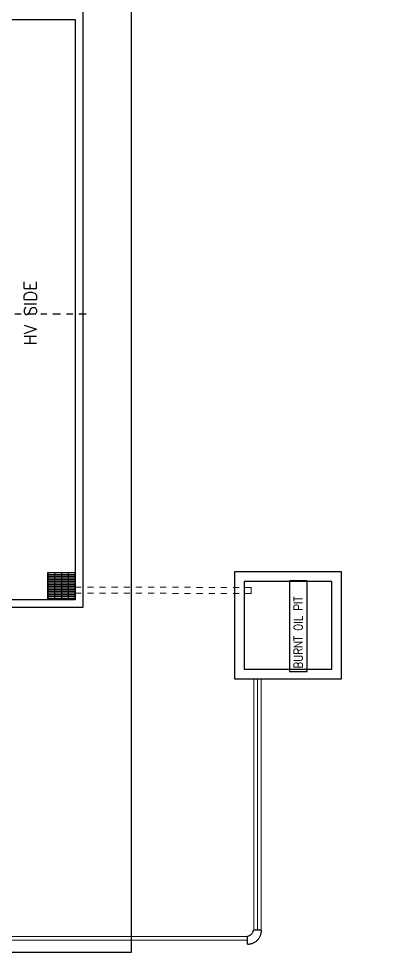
# Model space of a CAD drawing. Header units: metres. Extents: x 529352 to 529741, y 2674804 to 2675132.
# Drawn here: x 529555.68 to 529561.67, y 2674991.68 to 2675007.04 of the extents above; entities that cross this region are included whole.
import ezdxf

# ---------------------------------------------------------------- set-up
doc = ezdxf.new("R2010")
doc.units = ezdxf.units.M
for name, pattern in [('( Dashed )', [0.75, 0.5, -0.25]), ('CENTER', [2, 1.25, -0.25, 0.25, -0.25]), ('CENTER2', [1.125, 0.75, -0.125, 0.125, -0.125]), ('DASHED', [0.75, 0.5, -0.25]), ('HIDDEN', [0.375, 0.25, -0.125])]:
    doc.linetypes.add(name, pattern=pattern)
doc.layers.add('300mm Hume Pipe', color=74, linetype='Continuous')
doc.layers.add('IDT', color=7, linetype='Continuous')
doc.styles.add('RomanS', font='romans.shx')
doc.linetypes.add('FOUNDATION LAYOUT$0$FENCELINE1', pattern='A,6.35,-2.54,[133,ltypeshp.shx,S=2.54,R=0,X=-2.54,Y=0],-2.54,25.4', length=36.83)

# ---------------------------------------------------------------- blocks, each defined once
blk = doc.blocks.new('IDT')
at = {"layer": 'IDT', "color": 8, "linetype": '( Dashed )', "ltscale": 100}
for p, q in [((9.893, 22.22), (9.893, 22.349)), ((9.893, 22.22), (9.893, 22.349)), ((9.663, 22.119), (9.791, 22.119)), ((9.663, 22.119), (9.791, 22.119))]:
    blk.add_line(p, q, dxfattribs=at)
at = {"layer": 'IDT', "color": 8, "linetype": 'DASHED', "lineweight": 0, "ltscale": 20}
for p, q in [((24.537, 22.345), (9.893, 22.345)), ((24.537, 22.345), (9.893, 22.345)), ((9.667, 22.129), (9.667, 17.986)), ((9.667, 22.129), (9.667, 17.986)), ((9.787, 17.986), (9.787, 22.129)), ((9.787, 17.986), (9.787, 22.129)), ((9.893, 22.225), (24.537, 22.225)), ((9.893, 22.225), (24.537, 22.225))]:
    blk.add_line(p, q, dxfattribs=at)
at = {"layer": 'IDT', "color": 8, "linetype": 'CENTER2', "lineweight": 0, "ltscale": 500}
for p, q in [((24.527, 22.285), (9.893, 22.285)), ((24.527, 22.285), (9.893, 22.285)), ((9.727, 22.119), (9.727, 17.986)), ((9.727, 22.119), (9.727, 17.986))]:
    blk.add_line(p, q, dxfattribs=at)
at = {"layer": 'IDT', "color": 253}
for p, q in [((10.103, 17.985), (8.343, 17.985)), ((8.343, 17.985), (8.343, 16.225)), ((10.103, 16.225), (10.103, 17.985)), ((9.943, 17.825), (8.503, 17.825)), ((8.503, 17.825), (8.503, 16.385)), ((9.198, 17.863), (8.91, 17.863)), ((8.91, 17.863), (8.91, 16.372)), ((9.198, 16.372), (9.198, 17.863)), ((9.943, 16.385), (9.943, 17.825)), ((8.503, 16.385), (9.943, 16.385)), ((8.91, 16.372), (9.198, 16.372)), ((8.343, 16.225), (10.103, 16.225))]:
    blk.add_line(p, q, dxfattribs=at)
at = {"layer": 'IDT', "color": 0}
for p, q in [((12.603, 7.01), (12.603, 16.81)), ((12.603, 16.81), (19.553, 16.81)), ((12.728, 7.135), (12.728, 16.685)), ((12.728, 16.685), (19.428, 16.685)), ((12.728, 16.685), (13.178, 16.685)), ((12.728, 16.235), (12.728, 16.685)), ((13.178, 16.685), (13.178, 16.235)), ((13.178, 16.235), (12.728, 16.235)), ((19.428, 7.135), (12.728, 7.135))]:
    blk.add_line(p, q, dxfattribs=at)
at = {"layer": 'IDT', "color": 0, "linetype": 'Continuous'}
for p, q in [((13.178, 16.682), (12.728, 16.682)), ((13.178, 16.655), (12.728, 16.655)), ((13.178, 16.627), (12.728, 16.627)), ((13.178, 16.599), (12.728, 16.599)), ((12.729, 16.685), (12.729, 16.235)), ((12.84, 16.685), (12.84, 16.235)), ((12.951, 16.685), (12.951, 16.235)), ((13.062, 16.685), (13.062, 16.235)), ((13.173, 16.685), (13.173, 16.235)), ((13.178, 16.571), (12.728, 16.571)), ((13.178, 16.543), (12.728, 16.543)), ((13.178, 16.516), (12.728, 16.516)), ((13.178, 16.488), (12.728, 16.488)), ((13.178, 16.46), (12.728, 16.46)), ((13.178, 16.432), (12.728, 16.432)), ((13.178, 16.405), (12.728, 16.405)), ((13.178, 16.377), (12.728, 16.377)), ((13.178, 16.349), (12.728, 16.349)), ((13.178, 16.321), (12.728, 16.321)), ((13.178, 16.293), (12.728, 16.293)), ((13.178, 16.266), (12.728, 16.266)), ((13.178, 16.238), (12.728, 16.238))]:
    blk.add_line(p, q, dxfattribs=at)
at = {"layer": 'IDT', "color": 253, "linetype": 'HIDDEN', "lineweight": 0, "ltscale": 0.3}
for p, q in [((9.828, 16.582), (12.728, 16.574)), ((9.828, 16.482), (12.728, 16.474)), ((9.829, 16.482), (9.829, 16.582))]:
    blk.add_line(p, q, dxfattribs=at)
at = {"layer": 'IDT', "color": 8, "linetype": 'CENTER', "ltscale": 0.1}
blk.add_line((12.545, 11.985), (27.164, 11.985), dxfattribs=at)
at = {"layer": 'IDT', "color": 7, "linetype": 'FOUNDATION LAYOUT$0$FENCELINE1', "ltscale": 0.01}
blk.add_lwpolyline([(19.911, 22.485), (11.801, 22.485), (11.801, 6.21), (19.731, 6.21), (25.552, 6.21), (25.552, 9.06)], dxfattribs=at)
at = {"layer": 'IDT', "color": 8, "linetype": '( Dashed )', "ltscale": 100}
for centre, radius, start, end in [((9.881, 22.13), 0.219, 87.045, 182.955), ((9.881, 22.13), 0.219, 87.045, 182.955), ((9.909, 22.103), 0.119, 97.7996, 172.2004), ((9.909, 22.103), 0.119, 97.7996, 172.2004)]:
    blk.add_arc(centre, radius, start, end, dxfattribs=at)
at = {"layer": 'IDT', "color": 7, "style": 'RomanS', "width": 0.85}
blk.add_text('BURNT OIL PIT', height=0.144, rotation=270, dxfattribs=at).set_placement((8.982, 17.814))
at = {"layer": 'IDT', "color": 7, "ltscale": 0.1, "style": 'RomanS'}
blk.add_text('HV SIDE', height=0.2, rotation=270, dxfattribs=at).set_placement((13.367, 12.498))

msp = doc.modelspace()

# ---------------------------------------------------------------- hatches: boundary and pattern name
at = {"layer": '300mm Hume Pipe'}
h = msp.add_hatch(dxfattribs=at)
h.set_pattern_fill('ANSI37', color=74, scale=0.1, angle=-90)
h.set_pattern_definition([(315, (-2145464.2613, 3205197.27235), (0.224506403027, 0.224506403027), []), (45, (-2145464.2613, 3205197.27235), (-0.224506403027, 0.224506403027), [])])
edge = h.paths.add_edge_path()
edge.add_line((529580.216, 2675012.489), (529541.15, 2675012.489))
edge.add_arc((529541.15, 2675011.589), 0.9, 90, 180)
edge.add_line((529540.25, 2675011.589), (529540.25, 2675005.726))
edge.add_line((529540.25, 2675005.726), (529540.55, 2675005.726))
edge.add_line((529540.55, 2675005.726), (529540.55, 2675011.289))
edge.add_arc((529541.45, 2675011.289), 0.9, 90, 180, ccw=False)
edge.add_line((529541.45, 2675012.189), (529580.216, 2675012.189))
edge.add_line((529580.216, 2675012.189), (529580.216, 2675012.489))

# ---------------------------------------------------------------- block references
at = {"layer": 'IDT', "color": 8, "rotation": 180}
msp.add_blockref('IDT', (529569.339, 2675014.163), dxfattribs=at)

doc.saveas('drawing.dxf')
